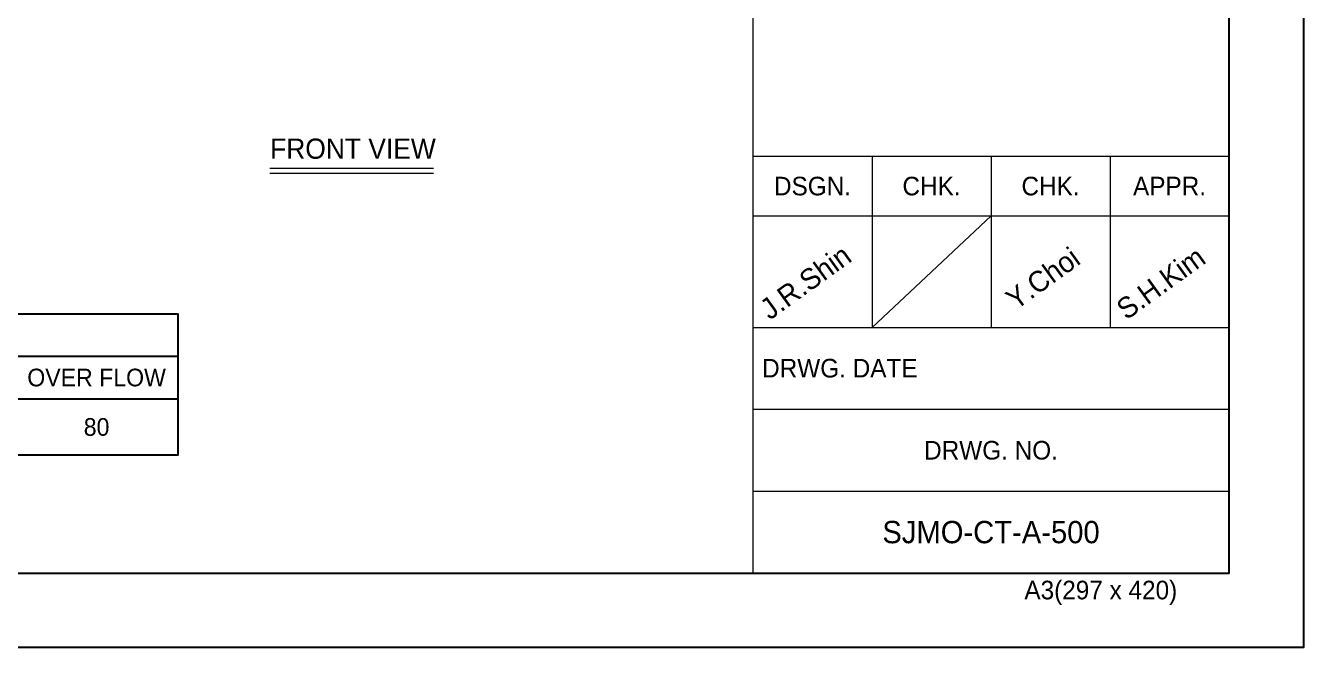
# Model space of a CAD drawing. Header units: millimetres. Extents: x -648583 to 40219, y -129719 to 29148.
# Drawn here: x 27553 to 40219, y 7251 to 13412 of the extents above; entities that cross this region are included whole.
import ezdxf
from ezdxf.enums import TextEntityAlignment as Align

# ---------------------------------------------------------------- set-up
doc = ezdxf.new("R2010")
doc.units = ezdxf.units.MM
for name, color, linetype in [('냉각탑_box', 1, 'Continuous'), ('냉각탑_form', 1, 'Continuous'), ('냉각탑_text', 3, 'Continuous')]:
    doc.layers.add(name, color=color, linetype=linetype)
doc.styles.add('돋움', font='Dotum.ttf')

msp = doc.modelspace()

# ---------------------------------------------------------------- linework, layer by layer
at = {"layer": 'Defpoints'}
msp.add_lwpolyline([(9253.1, 29148.2), (40218.8, 29148.2), (40218.8, 7251), (9253.1, 7251)], close=True, dxfattribs=at)
at = {"layer": '냉각탑_box', "lineweight": 20}
for p, q in [((29974.6, 11997.9), (31598, 11997.9)), ((29974.6, 11951.2), (31598, 11951.2))]:
    msp.add_line(p, q, dxfattribs=at)
at = {"layer": '냉각탑_box'}
for p, q in [((23672.1, 10135.3), (29062.1, 10135.3)), ((14012.1, 9715.3), (29062.1, 9715.3))]:
    msp.add_line(p, q, dxfattribs=at)
msp.add_lwpolyline([(14012.1, 10555.3), (29062.1, 10555.3), (29062.1, 9155.3), (14012.1, 9155.3)], close=True, dxfattribs=at)
at = {"layer": '냉각탑_form', "lineweight": 20}
for p, q in [((34763, 21001.2), (34763, 7988.2)), ((34763, 12117), (39481.5, 12117)), ((35942.6, 12117), (35942.6, 10421.3)), ((37122.2, 12117), (37122.2, 10421.3)), ((38301.9, 12117), (38301.9, 10421.3)), ((34763, 11527.2), (39481.5, 11527.2)), ((37122.2, 11527.2), (35942.6, 10421.3)), ((34763, 10421.3), (39481.5, 10421.3)), ((34763, 9610.3), (39481.5, 9610.3)), ((34763, 8799.3), (39481.5, 8799.3))]:
    msp.add_line(p, q, dxfattribs=at)
at = {"layer": '냉각탑_form'}
msp.add_lwpolyline([(9990.3, 28410.9), (9990.3, 7988.2), (39481.5, 7988.2), (39481.5, 28410.9)], close=True, dxfattribs=at)

# ---------------------------------------------------------------- texts
at = {"layer": '냉각탑_form', "lineweight": 20, "style": '돋움'}
for s, p in [('DSGN.', (35352.8, 11822.1)), ('CHK.', (36532.4, 11822.1)), ('CHK.', (37712.1, 11822.1)), ('APPR.', (38891.7, 11822.1)), ('DRWG. NO.', (37122.2, 9204.8))]:
    msp.add_text(s, height=184.32, dxfattribs=at).set_placement(p, align=Align.MIDDLE_CENTER)
for s, p in [('DRWG. DATE', (34853.7, 9925.7)), ('A3(297 x 420)', (37453, 7727.5))]:
    msp.add_text(s, height=184.32, dxfattribs=at).set_placement(p)
at = {"layer": '냉각탑_text', "lineweight": 20, "style": '돋움'}
for s, height, p in [('FRONT VIEW', 199.97, (30798.1, 12192.6)), ('SJMO-CT-A-500', 221.184, (37122.2, 8393.8))]:
    msp.add_text(s, height=height, dxfattribs=at).set_placement(p, align=Align.MIDDLE_CENTER)
for s, p in [('J.R.Shin', (34929.7, 10488.8)), ('Y.Choi', (37367.7, 10587.1)), ('S.H.Kim', (38464.1, 10488.8))]:
    msp.add_text(s, height=206.44, rotation=35.81856, dxfattribs=at).set_placement(p)
at = {"layer": '냉각탑_text', "style": '돋움'}
for s, p in [('OVER FLOW', (28257.1, 9925.3)), ('80', (28257.1, 9435.3))]:
    msp.add_text(s, height=175, dxfattribs=at).set_placement(p, align=Align.MIDDLE_CENTER)

doc.saveas('drawing.dxf')
